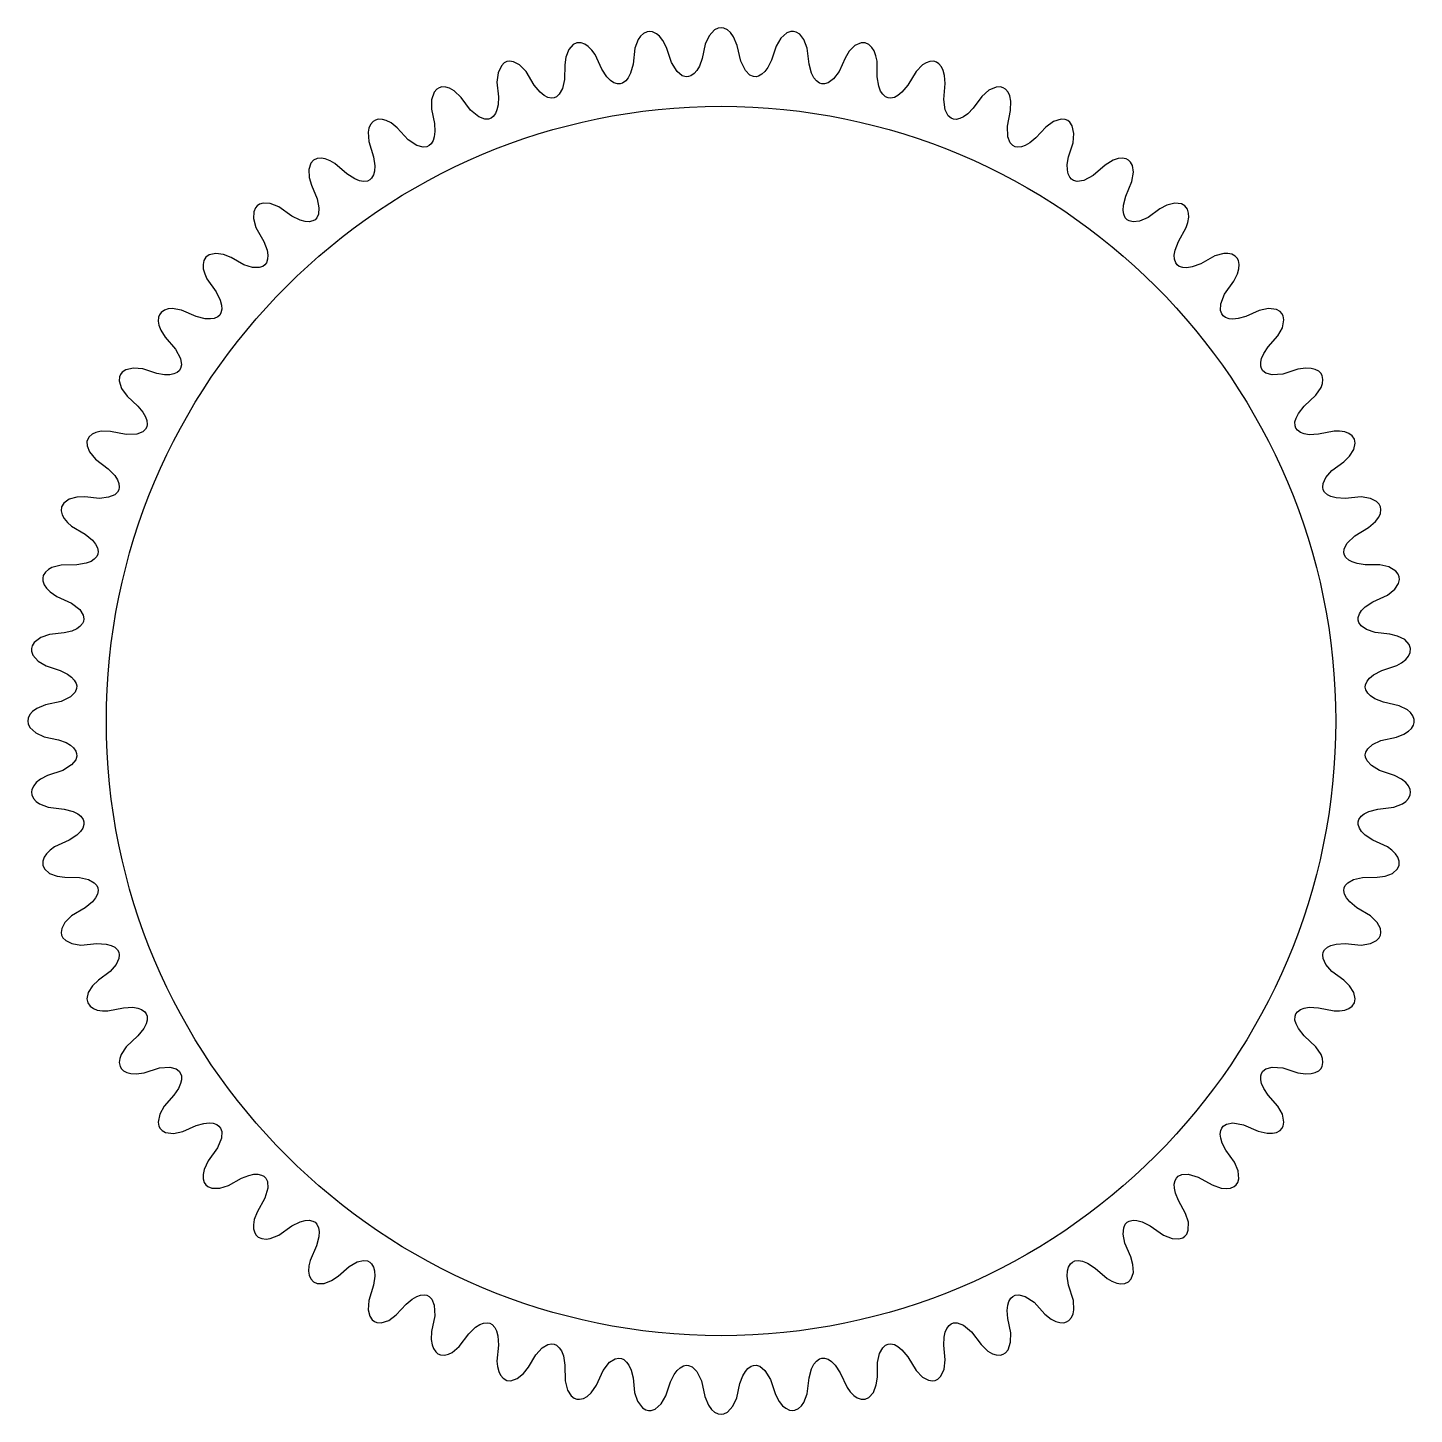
# Model space of a CAD drawing. Header units: millimetres. Extents: x -17.1 to 17.1, y -17.1 to 17.1.
import ezdxf

# ---------------------------------------------------------------- set-up
doc = ezdxf.new("R2010")
doc.units = ezdxf.units.MM

msp = doc.modelspace()

# ---------------------------------------------------------------- linework, layer by layer
msp.add_lwpolyline([(15.884201, -0.832456), (15.896496, -0.770503), (15.943284, -0.687435), (16.064465, -0.581339), (16.271094, -0.484434), (16.654849, -0.397932), (16.838185, -0.325479), (16.949297, -0.254047), (17.020923, -0.184638), (17.073618, -0.099071), (17.091638, -0.033894), (17.091638, 0.033894), (17.058913, 0.12942), (16.998626, 0.209488), (16.922802, 0.273967), (16.717427, 0.377811), (16.333775, 0.465174), (16.120723, 0.548431), (16.011783, 0.6193), (15.943284, 0.687435), (15.896496, 0.770503), (15.884201, 0.832456), (15.889953, 0.895354), (15.927802, 0.982858), (15.988804, 1.057779), (16.089739, 1.139647), (16.292921, 1.244719), (16.66534, 1.371706), (16.779965, 1.436374), (16.883002, 1.519028), (16.94698, 1.595545), (16.990443, 1.68615), (17.000357, 1.78681), (16.969731, 1.883208), (16.85735, 2.00565), (16.681042, 2.095305), (16.489593, 2.141955), (16.131322, 2.182573), (15.915696, 2.257348), (15.784089, 2.350196), (15.728874, 2.427919), (15.710171, 2.488247), (15.709317, 2.551401), (15.737811, 2.642382), (15.790647, 2.72327), (15.882472, 2.81524), (16.073558, 2.940974), (16.430663, 3.106194), (16.609959, 3.250469), (16.701621, 3.38855), (16.72532, 3.486472), (16.720455, 3.554042), (16.697416, 3.617749), (16.635938, 3.697567), (16.465348, 3.798801), (16.240907, 3.849133), (15.880128, 3.850992), (15.685987, 3.879746), (15.562461, 3.920941), (15.477585, 3.967778), (15.407085, 4.032645), (15.3744, 4.086898), (15.35807, 4.147843), (15.365691, 4.242423), (15.437957, 4.385596), (15.624429, 4.56732), (15.96267, 4.768176), (16.137244, 4.917784), (16.215727, 5.024249), (16.255928, 5.115782), (16.269261, 5.215645), (16.25736, 5.282337), (16.227788, 5.343286), (16.158304, 5.41624), (16.009881, 5.489991), (15.782468, 5.525289), (15.390597, 5.489821), (15.162244, 5.503167), (15.036737, 5.536903), (14.950536, 5.580535), (14.880368, 5.64508), (14.84953, 5.700201), (14.835564, 5.761798), (14.84452, 5.856715), (14.912071, 6.002927), (15.061421, 6.175497), (15.351384, 6.389809), (15.493859, 6.525933), (15.601718, 6.691731), (15.637822, 6.85396), (15.616146, 6.952756), (15.55723, 7.034972), (15.474288, 7.091708), (15.380623, 7.125984), (15.250063, 7.146046), (15.11846, 7.144738), (14.732443, 7.068502), (14.503946, 7.057906), (14.3756, 7.078338), (14.28531, 7.112721), (14.20878, 7.169578), (14.17235, 7.221173), (14.152021, 7.280973), (14.151007, 7.376306), (14.176261, 7.469562), (14.235171, 7.585406), (14.378051, 7.764035), (14.666622, 8.03152), (14.79256, 8.224139), (14.825986, 8.317891), (14.838162, 8.417375), (14.81874, 8.516466), (14.784846, 8.575172), (14.736651, 8.622607), (14.648233, 8.670362), (14.551498, 8.69466), (14.419557, 8.700965), (14.224556, 8.672044), (13.848964, 8.555079), (13.589142, 8.538101), (13.434389, 8.580199), (13.359002, 8.637821), (13.324638, 8.690738), (13.306191, 8.751329), (13.305159, 8.847126), (13.327146, 8.941541), (13.379187, 9.060903), (13.487724, 9.224419), (13.727751, 9.493773), (13.840528, 9.694244), (13.879443, 9.888756), (13.861264, 9.987851), (13.829337, 10.047601), (13.782377, 10.096429), (13.69375, 10.144341), (13.496732, 10.167438), (13.271223, 10.122129), (12.94088, 9.977086), (12.751827, 9.92439), (12.622225, 9.911781), (12.525637, 9.920046), (12.434848, 9.950631), (12.382922, 9.986898), (12.343215, 10.035933), (12.311708, 10.125436), (12.319493, 10.285624), (12.415929, 10.527482), (12.643233, 10.848548), (12.730998, 11.025067), (12.765773, 11.152499), (12.772558, 11.252008), (12.754462, 11.350856), (12.724242, 11.41135), (12.678883, 11.461727), (12.590644, 11.510819), (12.492266, 11.529981), (12.392773, 11.527162), (12.170665, 11.46691), (11.827099, 11.275121), (11.61306, 11.194433), (11.484681, 11.174204), (11.388186, 11.179003), (11.297832, 11.209428), (11.24724, 11.24724), (11.209428, 11.297832), (11.179003, 11.388186), (11.174204, 11.484681), (11.194433, 11.61306), (11.275121, 11.827099), (11.46691, 12.170665), (11.508823, 12.295422), (11.530087, 12.425791), (11.526433, 12.525464), (11.498105, 12.621879), (11.438119, 12.703318), (11.350856, 12.754462), (11.18541, 12.770257), (10.994397, 12.718911), (10.820908, 12.625475), (10.527482, 12.415929), (10.317206, 12.327216), (10.157276, 12.308153), (10.064237, 12.328967), (10.00997, 12.361284), (9.967077, 12.407645), (9.927374, 12.494324), (9.912515, 12.589789), (9.919214, 12.719579), (9.977086, 12.94088), (10.131913, 13.302611), (10.168617, 13.529801), (10.144341, 13.69375), (10.096429, 13.782377), (10.047601, 13.829337), (9.987851, 13.861264), (9.888756, 13.879443), (9.78928, 13.869494), (9.663773, 13.827752), (9.467541, 13.707954), (9.171994, 13.448335), (8.941541, 13.327146), (8.783044, 13.30266), (8.690738, 13.324638), (8.637821, 13.359002), (8.596324, 13.406853), (8.556418, 13.493947), (8.538101, 13.589142), (8.537094, 13.719352), (8.56974, 13.912877), (8.679459, 14.256573), (8.700947, 14.485583), (8.657382, 14.679106), (8.600469, 14.76224), (8.547, 14.803838), (8.48424, 14.829345), (8.383788, 14.837066), (8.194409, 14.778033), (8.006825, 14.644918), (7.764035, 14.378051), (7.612761, 14.253016), (7.499492, 14.188784), (7.407893, 14.157049), (7.312513, 14.148062), (7.250325, 14.160074), (7.194106, 14.188719), (7.128919, 14.257669), (7.070877, 14.407174), (7.060603, 14.667347), (7.137666, 15.053108), (7.143298, 15.282949), (7.116694, 15.412512), (7.075572, 15.503635), (7.010281, 15.580365), (6.952756, 15.616146), (6.887674, 15.634953), (6.786965, 15.632132), (6.604794, 15.553626), (6.432152, 15.401633), (6.218587, 15.11085), (6.081211, 14.970687), (5.975277, 14.894967), (5.887497, 14.853831), (5.793579, 14.834923), (5.730476, 14.840369), (5.671571, 14.86298), (5.599534, 14.924739), (5.526182, 15.067358), (5.488769, 15.325032), (5.525087, 15.716735), (5.512834, 15.913487), (5.479234, 16.041234), (5.435355, 16.130804), (5.37026, 16.207361), (5.313842, 16.24464), (5.249371, 16.265588), (5.148408, 16.263983), (5.05363, 16.231389), (4.968876, 16.179202), (4.80665, 16.015968), (4.605008, 15.67809), (4.459988, 15.501193), (4.358923, 15.419485), (4.272956, 15.375394), (4.179495, 15.356565), (4.116776, 15.364016), (4.058734, 15.388923), (3.987208, 15.45196), (3.934804, 15.533128), (3.888134, 15.654421), (3.850992, 15.880128), (3.845303, 16.27356), (3.819222, 16.402559), (3.772453, 16.526095), (3.719452, 16.610587), (3.646711, 16.67992), (3.554042, 16.720455), (3.452898, 16.721116), (3.301721, 16.652072), (3.161972, 16.512098), (3.058444, 16.344436), (2.909102, 16.016251), (2.771355, 15.834285), (2.642382, 15.737811), (2.551401, 15.709317), (2.488247, 15.710171), (2.427919, 15.728874), (2.350196, 15.784089), (2.289595, 15.859335), (2.230501, 15.975085), (2.16997, 16.195673), (2.123188, 16.586356), (2.04138, 16.80146), (1.938382, 16.931305), (1.852576, 16.984103), (1.78681, 17.000357), (1.719101, 16.998132), (1.624193, 16.964328), (1.475198, 16.833371), (1.357974, 16.635468), (1.244719, 16.292921), (1.157379, 16.117167), (1.080028, 16.012417), (1.009256, 15.946169), (0.925778, 15.899164), (0.86408, 15.884844), (0.801072, 15.888146), (0.713476, 15.924621), (0.599642, 16.037593), (0.484434, 16.271094), (0.397932, 16.654849), (0.309592, 16.86711), (0.23259, 16.974651), (0.15796, 17.04117), (0.067105, 17.08471), (0, 17.094), (-0.067105, 17.08471), (-0.15796, 17.04117), (-0.29245, 16.895356), (-0.388345, 16.686284), (-0.465174, 16.333775), (-0.533664, 16.149855), (-0.599642, 16.037593), (-0.663101, 15.96431), (-0.741209, 15.908837), (-0.801072, 15.888146), (-0.86408, 15.884844), (-0.955009, 15.911963), (-1.080028, 16.012417), (-1.219012, 16.232597), (-1.345154, 16.605207), (-1.436374, 16.779965), (-1.519028, 16.883002), (-1.595545, 16.94698), (-1.68615, 16.990443), (-1.752854, 17.001551), (-1.820271, 16.994466), (-1.911853, 16.951934), (-1.98518, 16.883609), (-2.04138, 16.80146), (-2.123188, 16.586356), (-2.16997, 16.195673), (-2.230501, 15.975085), (-2.289595, 15.859335), (-2.350196, 15.784089), (-2.427919, 15.728874), (-2.488247, 15.710171), (-2.551401, 15.709317), (-2.642382, 15.737811), (-2.72327, 15.790647), (-2.81524, 15.882472), (-2.940974, 16.073558), (-3.106194, 16.430663), (-3.182489, 16.537901), (-3.275461, 16.631733), (-3.358246, 16.687363), (-3.452898, 16.721116), (-3.554042, 16.720455), (-3.646711, 16.67992), (-3.756736, 16.555356), (-3.827471, 16.370642), (-3.853853, 16.175366), (-3.856799, 15.814812), (-3.908625, 15.592551), (-3.987208, 15.45196), (-4.058734, 15.388923), (-4.116776, 15.364016), (-4.179495, 15.356565), (-4.272956, 15.375394), (-4.358923, 15.419485), (-4.459988, 15.501193), (-4.605008, 15.67809), (-4.80665, 16.015968), (-4.968876, 16.179202), (-5.115782, 16.255928), (-5.215645, 16.269261), (-5.282337, 16.25736), (-5.343286, 16.227788), (-5.41624, 16.158304), (-5.499089, 15.978066), (-5.525684, 15.749593), (-5.489821, 15.390597), (-5.498124, 15.194513), (-5.526182, 15.067358), (-5.56389, 14.978052), (-5.621033, 14.901157), (-5.671571, 14.86298), (-5.730476, 14.840369), (-5.825335, 14.838062), (-5.975277, 14.894967), (-6.175497, 15.061421), (-6.410608, 15.376815), (-6.577645, 15.534794), (-6.691731, 15.601718), (-6.786965, 15.632132), (-6.887674, 15.634953), (-6.952756, 15.616146), (-7.010281, 15.580365), (-7.075572, 15.503635), (-7.139127, 15.315726), (-7.141694, 15.085724), (-7.068502, 14.732443), (-7.056264, 14.536566), (-7.070877, 14.407174), (-7.099043, 14.314415), (-7.147835, 14.231969), (-7.194106, 14.188719), (-7.250325, 14.160074), (-7.344423, 14.147864), (-7.499492, 14.188784), (-7.716015, 14.333398), (-7.982805, 14.622488), (-8.13722, 14.745035), (-8.254637, 14.805545), (-8.350561, 14.832871), (-8.451011, 14.835722), (-8.516466, 14.81874), (-8.575172, 14.784846), (-8.641538, 14.708742), (-8.680735, 14.616498), (-8.698663, 14.518593), (-8.685907, 14.288811), (-8.56974, 13.912877), (-8.535317, 13.68674), (-8.542222, 13.556961), (-8.566978, 13.463572), (-8.615524, 13.381518), (-8.663028, 13.339894), (-8.720376, 13.313426), (-8.815081, 13.302452), (-8.910466, 13.317821), (-9.031833, 13.364299), (-9.224419, 13.487724), (-9.520602, 13.746754), (-9.633919, 13.813689), (-9.757018, 13.861594), (-9.855273, 13.878743), (-9.95547, 13.87108), (-10.047601, 13.829337), (-10.115771, 13.754614), (-10.165619, 13.596068), (-10.155108, 13.398553), (-10.099784, 13.209429), (-9.955825, 12.878848), (-9.912769, 12.654723), (-9.927374, 12.494324), (-9.967077, 12.407645), (-10.00997, 12.361284), (-10.064237, 12.328967), (-10.157276, 12.308153), (-10.253744, 12.313467), (-10.379305, 12.347004), (-10.583737, 12.449623), (-10.905374, 12.676274), (-11.119968, 12.759412), (-11.285381, 12.769753), (-11.382033, 12.741316), (-11.438119, 12.703318), (-11.481771, 12.651511), (-11.520156, 12.558362), (-11.527162, 12.392773), (-11.46691, 12.170665), (-11.275121, 11.827099), (-11.194433, 11.61306), (-11.174204, 11.484681), (-11.179003, 11.388186), (-11.209428, 11.297832), (-11.24724, 11.24724), (-11.297832, 11.209428), (-11.388186, 11.179003), (-11.549232, 11.181244), (-11.76763, 11.247492), (-12.081351, 11.425218), (-12.263657, 11.500008), (-12.458991, 11.531107), (-12.621879, 11.498105), (-12.703318, 11.438119), (-12.754462, 11.350856), (-12.772558, 11.252008), (-12.765773, 11.152499), (-12.730998, 11.025067), (-12.676274, 10.905374), (-12.449623, 10.583737), (-12.347004, 10.379305), (-12.313467, 10.253744), (-12.308153, 10.157276), (-12.328967, 10.064237), (-12.361284, 10.00997), (-12.407645, 9.967077), (-12.494324, 9.927374), (-12.589789, 9.912515), (-12.719579, 9.919214), (-12.94088, 9.977086), (-13.302611, 10.131913), (-13.529801, 10.168617), (-13.629044, 10.161021), (-13.724879, 10.13168), (-13.807503, 10.073634), (-13.847348, 10.018792), (-13.87108, 9.95547), (-13.878743, 9.855273), (-13.861594, 9.757018), (-13.813689, 9.633919), (-13.707954, 9.467541), (-13.448335, 9.171994), (-13.327146, 8.941541), (-13.30266, 8.783044), (-13.324638, 8.690738), (-13.359002, 8.637821), (-13.406853, 8.596324), (-13.493947, 8.556418), (-13.589142, 8.538101), (-13.719352, 8.537094), (-13.912877, 8.56974), (-14.256573, 8.679459), (-14.485583, 8.700947), (-14.679106, 8.657382), (-14.76224, 8.600469), (-14.803838, 8.547), (-14.829345, 8.48424), (-14.837066, 8.383788), (-14.778033, 8.194409), (-14.644918, 8.006825), (-14.378051, 7.764035), (-14.253016, 7.612761), (-14.188784, 7.499492), (-14.157049, 7.407893), (-14.148062, 7.312513), (-14.160074, 7.250325), (-14.188719, 7.194106), (-14.257669, 7.128919), (-14.407174, 7.070877), (-14.667347, 7.060603), (-15.053108, 7.137666), (-15.282949, 7.143298), (-15.412512, 7.116694), (-15.503635, 7.075572), (-15.580365, 7.010281), (-15.616146, 6.952756), (-15.634953, 6.887674), (-15.632132, 6.786965), (-15.571181, 6.632843), (-15.425799, 6.454443), (-15.11085, 6.218587), (-14.950081, 6.055872), (-14.879384, 5.94682), (-14.84452, 5.856715), (-14.835564, 5.761798), (-14.84953, 5.700201), (-14.880368, 5.64508), (-14.950536, 5.580535), (-15.098571, 5.517079), (-15.325032, 5.488769), (-15.683918, 5.523528), (-15.880883, 5.517701), (-16.071978, 5.466662), (-16.207361, 5.37026), (-16.25736, 5.282337), (-16.26859, 5.181816), (-16.244916, 5.084154), (-16.198244, 4.996007), (-16.114644, 4.893737), (-16.015968, 4.80665), (-15.67809, 4.605008), (-15.501193, 4.459988), (-15.419485, 4.358923), (-15.375394, 4.272956), (-15.356565, 4.179495), (-15.364016, 4.116776), (-15.388923, 4.058734), (-15.45196, 3.987208), (-15.533128, 3.934804), (-15.654421, 3.888134), (-15.880128, 3.850992), (-16.27356, 3.845303), (-16.496038, 3.786428), (-16.58361, 3.739123), (-16.659227, 3.673339), (-16.711098, 3.586705), (-16.725192, 3.520398), (-16.721116, 3.452898), (-16.687363, 3.358246), (-16.631733, 3.275461), (-16.537901, 3.182489), (-16.373635, 3.073502), (-16.016251, 2.909102), (-15.811806, 2.747865), (-15.72497, 2.613031), (-15.707504, 2.519765), (-15.717374, 2.457447), (-15.74421, 2.400075), (-15.807543, 2.328194), (-15.887058, 2.272742), (-16.005601, 2.21886), (-16.195673, 2.16997), (-16.554281, 2.13041), (-16.772232, 2.056894), (-16.931305, 1.938382), (-16.984103, 1.852576), (-17.000357, 1.78681), (-16.998132, 1.719101), (-16.964328, 1.624193), (-16.833371, 1.475198), (-16.635468, 1.357974), (-16.292921, 1.244719), (-16.117167, 1.157379), (-16.012417, 1.080028), (-15.946169, 1.009256), (-15.899164, 0.925778), (-15.884844, 0.86408), (-15.888146, 0.801072), (-15.924621, 0.713476), (-16.037593, 0.599642), (-16.271094, 0.484434), (-16.654849, 0.397932), (-16.86711, 0.309592), (-16.974651, 0.23259), (-17.04117, 0.15796), (-17.08471, 0.067105), (-17.094, 0), (-17.08471, -0.067105), (-17.04117, -0.15796), (-16.895356, -0.29245), (-16.686284, -0.388345), (-16.333775, -0.465174), (-16.149855, -0.533664), (-16.037593, -0.599642), (-15.96431, -0.663101), (-15.908837, -0.741209), (-15.888146, -0.801072), (-15.884844, -0.86408), (-15.911963, -0.955009), (-16.012417, -1.080028), (-16.232597, -1.219012), (-16.605207, -1.345154), (-16.779965, -1.436374), (-16.883002, -1.519028), (-16.94698, -1.595545), (-16.990443, -1.68615), (-17.001551, -1.752854), (-16.994466, -1.820271), (-16.951934, -1.911853), (-16.883609, -1.98518), (-16.80146, -2.04138), (-16.586356, -2.123188), (-16.195673, -2.16997), (-15.975085, -2.230501), (-15.859335, -2.289595), (-15.784089, -2.350196), (-15.728874, -2.427919), (-15.710171, -2.488247), (-15.709317, -2.551401), (-15.737811, -2.642382), (-15.790647, -2.72327), (-15.882472, -2.81524), (-16.073558, -2.940974), (-16.430663, -3.106194), (-16.537901, -3.182489), (-16.631733, -3.275461), (-16.687363, -3.358246), (-16.721116, -3.452898), (-16.720455, -3.554042), (-16.67992, -3.646711), (-16.555356, -3.756736), (-16.370642, -3.827471), (-16.175366, -3.853853), (-15.814812, -3.856799), (-15.592551, -3.908625), (-15.45196, -3.987208), (-15.388923, -4.058734), (-15.364016, -4.116776), (-15.356565, -4.179495), (-15.375394, -4.272956), (-15.419485, -4.358923), (-15.501193, -4.459988), (-15.67809, -4.605008), (-16.015968, -4.80665), (-16.179202, -4.968876), (-16.255928, -5.115782), (-16.269261, -5.215645), (-16.25736, -5.282337), (-16.227788, -5.343286), (-16.158304, -5.41624), (-16.009881, -5.489991), (-15.782468, -5.525289), (-15.390597, -5.489821), (-15.162244, -5.503167), (-15.036737, -5.536903), (-14.950536, -5.580535), (-14.880368, -5.64508), (-14.84953, -5.700201), (-14.835564, -5.761798), (-14.84452, -5.856715), (-14.912071, -6.002927), (-15.061421, -6.175497), (-15.351384, -6.389809), (-15.493859, -6.525933), (-15.601718, -6.691731), (-15.637822, -6.85396), (-15.616146, -6.952756), (-15.55723, -7.034972), (-15.474288, -7.091708), (-15.380623, -7.125984), (-15.250063, -7.146046), (-15.11846, -7.144738), (-14.732443, -7.068502), (-14.503946, -7.057906), (-14.3756, -7.078338), (-14.28531, -7.112721), (-14.20878, -7.169578), (-14.17235, -7.221173), (-14.152021, -7.280973), (-14.151007, -7.376306), (-14.176261, -7.469562), (-14.235171, -7.585406), (-14.378051, -7.764035), (-14.666622, -8.03152), (-14.79256, -8.224139), (-14.825986, -8.317891), (-14.838162, -8.417375), (-14.81874, -8.516466), (-14.784846, -8.575172), (-14.736651, -8.622607), (-14.648233, -8.670362), (-14.551498, -8.69466), (-14.419557, -8.700965), (-14.224556, -8.672044), (-13.848964, -8.555079), (-13.589142, -8.538101), (-13.434389, -8.580199), (-13.359002, -8.637821), (-13.324638, -8.690738), (-13.306191, -8.751329), (-13.305159, -8.847126), (-13.327146, -8.941541), (-13.379187, -9.060903), (-13.487724, -9.224419), (-13.727751, -9.493773), (-13.840528, -9.694244), (-13.879443, -9.888756), (-13.861264, -9.987851), (-13.829337, -10.047601), (-13.782377, -10.096429), (-13.69375, -10.144341), (-13.496732, -10.167438), (-13.271223, -10.122129), (-12.94088, -9.977086), (-12.751827, -9.92439), (-12.622225, -9.911781), (-12.525637, -9.920046), (-12.434848, -9.950631), (-12.382922, -9.986898), (-12.343215, -10.035933), (-12.311708, -10.125436), (-12.319493, -10.285624), (-12.415929, -10.527482), (-12.643233, -10.848548), (-12.741863, -11.056227), (-12.770257, -11.18541), (-12.769753, -11.285381), (-12.741316, -11.382033), (-12.703318, -11.438119), (-12.651511, -11.481771), (-12.558362, -11.520156), (-12.360009, -11.522533), (-12.140472, -11.4539), (-11.827099, -11.275121), (-11.64459, -11.202952), (-11.517016, -11.176865), (-11.420093, -11.174989), (-11.326605, -11.195915), (-11.271172, -11.226557), (-11.226557, -11.271172), (-11.185867, -11.356892), (-11.176865, -11.517016), (-11.247492, -11.76763), (-11.43999, -12.110696), (-11.508823, -12.295422), (-11.530087, -12.425791), (-11.526433, -12.525464), (-11.498105, -12.621879), (-11.461727, -12.678883), (-11.41135, -12.724242), (-11.318463, -12.763842), (-11.218621, -12.772616), (-11.119968, -12.759412), (-10.905374, -12.676274), (-10.583737, -12.449623), (-10.379305, -12.347004), (-10.253744, -12.313467), (-10.157276, -12.308153), (-10.064237, -12.328967), (-10.00997, -12.361284), (-9.967077, -12.407645), (-9.927374, -12.494324), (-9.912515, -12.589789), (-9.919214, -12.719579), (-9.977086, -12.94088), (-10.131913, -13.302611), (-10.160555, -13.431066), (-10.168075, -13.562944), (-10.154022, -13.661689), (-10.115771, -13.754614), (-10.047601, -13.829337), (-9.95547, -13.87108), (-9.78928, -13.869494), (-9.60468, -13.798463), (-9.441908, -13.687404), (-9.171994, -13.448335), (-8.972143, -13.338128), (-8.815081, -13.302452), (-8.720376, -13.313426), (-8.663028, -13.339894), (-8.615524, -13.381518), (-8.566978, -13.463572), (-8.542222, -13.556961), (-8.535317, -13.68674), (-8.56974, -13.912877), (-8.685907, -14.288811), (-8.698663, -14.518593), (-8.657382, -14.679106), (-8.600469, -14.76224), (-8.547, -14.803838), (-8.48424, -14.829345), (-8.383788, -14.837066), (-8.194409, -14.778033), (-8.006825, -14.644918), (-7.764035, -14.378051), (-7.612761, -14.253016), (-7.499492, -14.188784), (-7.407893, -14.157049), (-7.312513, -14.148062), (-7.250325, -14.160074), (-7.194106, -14.188719), (-7.128919, -14.257669), (-7.070877, -14.407174), (-7.060603, -14.667347), (-7.137666, -15.053108), (-7.146046, -15.250063), (-7.125984, -15.380623), (-7.091708, -15.474288), (-7.034972, -15.55723), (-6.98276, -15.600202), (-6.920832, -15.627775), (-6.820254, -15.636732), (-6.722588, -15.614224), (-6.632843, -15.571181), (-6.454443, -15.425799), (-6.218587, -15.11085), (-6.055872, -14.950081), (-5.94682, -14.879384), (-5.856715, -14.84452), (-5.761798, -14.835564), (-5.700201, -14.84953), (-5.64508, -14.880368), (-5.580535, -14.950536), (-5.536903, -15.036737), (-5.503167, -15.162244), (-5.489821, -15.390597), (-5.525289, -15.782468), (-5.512834, -15.913487), (-5.479234, -16.041234), (-5.435355, -16.130804), (-5.37026, -16.207361), (-5.282337, -16.25736), (-5.181816, -16.26859), (-5.024249, -16.215727), (-4.870634, -16.091127), (-4.750148, -15.935205), (-4.56732, -15.624429), (-4.411307, -15.457858), (-4.272956, -15.375394), (-4.179495, -15.356565), (-4.116776, -15.364016), (-4.058734, -15.388923), (-3.987208, -15.45196), (-3.934804, -15.533128), (-3.888134, -15.654421), (-3.850992, -15.880128), (-3.845303, -16.27356), (-3.786428, -16.496038), (-3.697567, -16.635938), (-3.617749, -16.697416), (-3.554042, -16.720455), (-3.486472, -16.72532), (-3.38855, -16.701621), (-3.301721, -16.652072), (-3.204042, -16.562891), (-3.073502, -16.373635), (-2.909102, -16.016251), (-2.747865, -15.811806), (-2.613031, -15.72497), (-2.519765, -15.707504), (-2.457447, -15.717374), (-2.400075, -15.74421), (-2.328194, -15.807543), (-2.272742, -15.887058), (-2.21886, -16.005601), (-2.16997, -16.195673), (-2.13041, -16.554281), (-2.056894, -16.772232), (-1.938382, -16.931305), (-1.852576, -16.984103), (-1.78681, -17.000357), (-1.719101, -16.998132), (-1.624193, -16.964328), (-1.475198, -16.833371), (-1.357974, -16.635468), (-1.244719, -16.292921), (-1.157379, -16.117167), (-1.080028, -16.012417), (-1.009256, -15.946169), (-0.925778, -15.899164), (-0.86408, -15.884844), (-0.801072, -15.888146), (-0.713476, -15.924621), (-0.599642, -16.037593), (-0.484434, -16.271094), (-0.397932, -16.654849), (-0.309592, -16.86711), (-0.23259, -16.974651), (-0.15796, -17.04117), (-0.067105, -17.08471), (0, -17.094), (0.067105, -17.08471), (0.15796, -17.04117), (0.29245, -16.895356), (0.388345, -16.686284), (0.465174, -16.333775), (0.533664, -16.149855), (0.599642, -16.037593), (0.663101, -15.96431), (0.741209, -15.908837), (0.801072, -15.888146), (0.86408, -15.884844), (0.955009, -15.911963), (1.080028, -16.012417), (1.219012, -16.232597), (1.345154, -16.605207), (1.436374, -16.779965), (1.519028, -16.883002), (1.595545, -16.94698), (1.68615, -16.990443), (1.752854, -17.001551), (1.820271, -16.994466), (1.911853, -16.951934), (1.98518, -16.883609), (2.04138, -16.80146), (2.123188, -16.586356), (2.16997, -16.195673), (2.230501, -15.975085), (2.289595, -15.859335), (2.350196, -15.784089), (2.427919, -15.728874), (2.488247, -15.710171), (2.551401, -15.709317), (2.642382, -15.737811), (2.72327, -15.790647), (2.81524, -15.882472), (2.940974, -16.073558), (3.106194, -16.430663), (3.182489, -16.537901), (3.275461, -16.631733), (3.358246, -16.687363), (3.452898, -16.721116), (3.554042, -16.720455), (3.646711, -16.67992), (3.756736, -16.555356), (3.827471, -16.370642), (3.853853, -16.175366), (3.856799, -15.814812), (3.908625, -15.592551), (3.987208, -15.45196), (4.058734, -15.388923), (4.116776, -15.364016), (4.179495, -15.356565), (4.272956, -15.375394), (4.358923, -15.419485), (4.459988, -15.501193), (4.605008, -15.67809), (4.80665, -16.015968), (4.968876, -16.179202), (5.115782, -16.255928), (5.215645, -16.269261), (5.282337, -16.25736), (5.343286, -16.227788), (5.41624, -16.158304), (5.499089, -15.978066), (5.525684, -15.749593), (5.489821, -15.390597), (5.498124, -15.194513), (5.526182, -15.067358), (5.56389, -14.978052), (5.621033, -14.901157), (5.671571, -14.86298), (5.730476, -14.840369), (5.825335, -14.838062), (5.975277, -14.894967), (6.175497, -15.061421), (6.410608, -15.376815), (6.577645, -15.534794), (6.691731, -15.601718), (6.786965, -15.632132), (6.887674, -15.634953), (6.952756, -15.616146), (7.010281, -15.580365), (7.075572, -15.503635), (7.139127, -15.315726), (7.141694, -15.085724), (7.068502, -14.732443), (7.056264, -14.536566), (7.070877, -14.407174), (7.099043, -14.314415), (7.147835, -14.231969), (7.194106, -14.188719), (7.250325, -14.160074), (7.344423, -14.147864), (7.499492, -14.188784), (7.716015, -14.333398), (7.982805, -14.622488), (8.13722, -14.745035), (8.254637, -14.805545), (8.350561, -14.832871), (8.451011, -14.835722), (8.516466, -14.81874), (8.575172, -14.784846), (8.641538, -14.708742), (8.680735, -14.616498), (8.698663, -14.518593), (8.685907, -14.288811), (8.56974, -13.912877), (8.535317, -13.68674), (8.542222, -13.556961), (8.566978, -13.463572), (8.615524, -13.381518), (8.663028, -13.339894), (8.720376, -13.313426), (8.815081, -13.302452), (8.910466, -13.317821), (9.031833, -13.364299), (9.224419, -13.487724), (9.520602, -13.746754), (9.633919, -13.813689), (9.757018, -13.861594), (9.855273, -13.878743), (9.95547, -13.87108), (10.047601, -13.829337), (10.115771, -13.754614), (10.165619, -13.596068), (10.155108, -13.398553), (10.099784, -13.209429), (9.955825, -12.878848), (9.912769, -12.654723), (9.927374, -12.494324), (9.967077, -12.407645), (10.00997, -12.361284), (10.064237, -12.328967), (10.157276, -12.308153), (10.253744, -12.313467), (10.379305, -12.347004), (10.583737, -12.449623), (10.905374, -12.676274), (11.119968, -12.759412), (11.285381, -12.769753), (11.382033, -12.741316), (11.438119, -12.703318), (11.481771, -12.651511), (11.520156, -12.558362), (11.522533, -12.360009), (11.4539, -12.140472), (11.275121, -11.827099), (11.202952, -11.64459), (11.176865, -11.517016), (11.174989, -11.420093), (11.195915, -11.326605), (11.226557, -11.271172), (11.271172, -11.226557), (11.356892, -11.185867), (11.517016, -11.176865), (11.76763, -11.247492), (12.110696, -11.43999), (12.327548, -11.516371), (12.458991, -11.531107), (12.558362, -11.520156), (12.651511, -11.481771), (12.703318, -11.438119), (12.741316, -11.382033), (12.769753, -11.285381), (12.751384, -11.087867), (12.660179, -10.876706), (12.449623, -10.583737), (12.358772, -10.409772), (12.319493, -10.285624), (12.307496, -10.189428), (12.318536, -10.094264), (12.343215, -10.035933), (12.382922, -9.986898), (12.463919, -9.937471), (12.622225, -9.911781), (12.878848, -9.955825), (13.240157, -10.111408), (13.463805, -10.164704), (13.596068, -10.165619), (13.69375, -10.144341), (13.782377, -10.096429), (13.829337, -10.047601), (13.861264, -9.987851), (13.879443, -9.888756), (13.840528, -9.694244), (13.727751, -9.493773), (13.487724, -9.224419), (13.379187, -9.060903), (13.327146, -8.941541), (13.305159, -8.847126), (13.306191, -8.751329), (13.324638, -8.690738), (13.359002, -8.637821), (13.434389, -8.580199), (13.589142, -8.538101), (13.848964, -8.555079), (14.224556, -8.672044), (14.419557, -8.700965), (14.551498, -8.69466), (14.648233, -8.670362), (14.736651, -8.622607), (14.784846, -8.575172), (14.81874, -8.516466), (14.838162, -8.417375), (14.825986, -8.317891), (14.79256, -8.224139), (14.666622, -8.03152), (14.378051, -7.764035), (14.235171, -7.585406), (14.176261, -7.469562), (14.151007, -7.376306), (14.152021, -7.280973), (14.17235, -7.221173), (14.20878, -7.169578), (14.28531, -7.112721), (14.3756, -7.078338), (14.503946, -7.057906), (14.732443, -7.068502), (15.11846, -7.144738), (15.250063, -7.146046), (15.380623, -7.125984), (15.474288, -7.091708), (15.55723, -7.034972), (15.616146, -6.952756), (15.637822, -6.85396), (15.601718, -6.691731), (15.493859, -6.525933), (15.351384, -6.389809), (15.061421, -6.175497), (14.912071, -6.002927), (14.84452, -5.856715), (14.835564, -5.761798), (14.84953, -5.700201), (14.880368, -5.64508), (14.950536, -5.580535), (15.036737, -5.536903), (15.162244, -5.503167), (15.390597, -5.489821), (15.782468, -5.525289), (16.009881, -5.489991), (16.158304, -5.41624), (16.227788, -5.343286), (16.25736, -5.282337), (16.269261, -5.215645), (16.255928, -5.115782), (16.179202, -4.968876), (16.015968, -4.80665), (15.67809, -4.605008), (15.501193, -4.459988), (15.419485, -4.358923), (15.375394, -4.272956), (15.356565, -4.179495), (15.364016, -4.116776), (15.388923, -4.058734), (15.45196, -3.987208), (15.592551, -3.908625), (15.814812, -3.856799), (16.175366, -3.853853), (16.370642, -3.827471), (16.555356, -3.756736), (16.67992, -3.646711), (16.720455, -3.554042), (16.721116, -3.452898), (16.687363, -3.358246), (16.631733, -3.275461), (16.537901, -3.182489), (16.430663, -3.106194), (16.073558, -2.940974), (15.882472, -2.81524), (15.790647, -2.72327), (15.737811, -2.642382), (15.709317, -2.551401), (15.710171, -2.488247), (15.728874, -2.427919), (15.784089, -2.350196), (15.859335, -2.289595), (15.975085, -2.230501), (16.195673, -2.16997), (16.586356, -2.123188), (16.80146, -2.04138), (16.883609, -1.98518), (16.951934, -1.911853), (16.994466, -1.820271), (17.001551, -1.752854), (16.990443, -1.68615), (16.94698, -1.595545), (16.883002, -1.519028), (16.779965, -1.436374), (16.605207, -1.345154), (16.232597, -1.219012), (16.037229, -1.10104), (15.927802, -0.982858), (15.889953, -0.895354)], close=True)
msp.add_circle((0, 0), 15.156)

doc.saveas('drawing.dxf')
